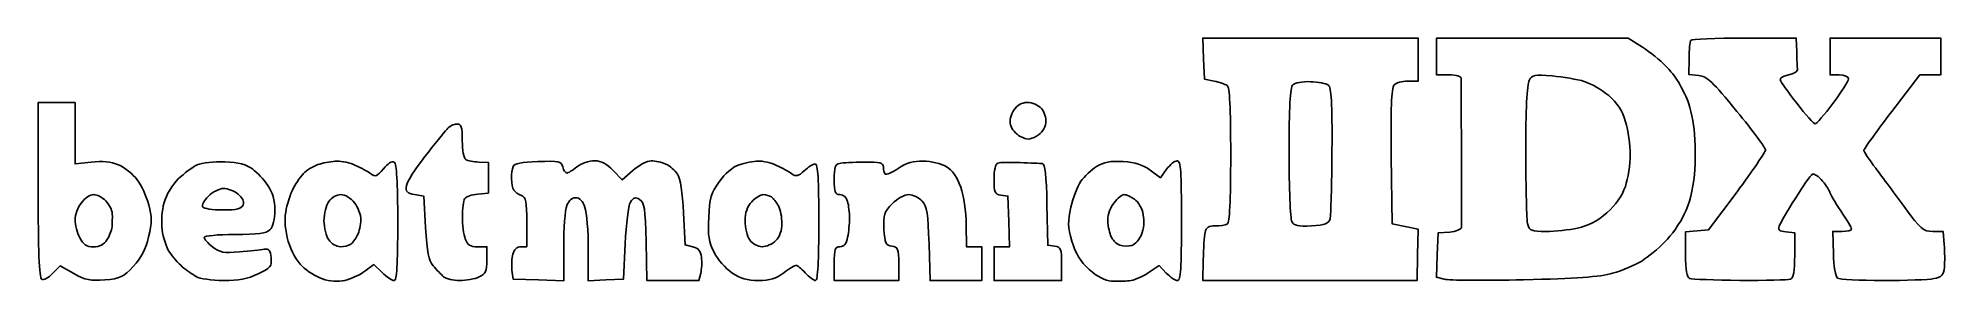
# Model space of a CAD drawing. Extents: x 2 to 167, y 3 to 24.
import ezdxf

# ---------------------------------------------------------------- set-up
doc = ezdxf.new("R2010")
doc.units = 0
doc.layers.get('0').update_dxf_attribs({"linetype": 'CONTINUOUS'})

msp = doc.modelspace()

# ---------------------------------------------------------------- linework, layer by layer
at = {"color": 7}
for points in [[(120.285404, 19.84375), (121.179167, 19.84375), (121.179167, 21.695833), (121.179167, 23.547917), (111.906579, 23.547917), (102.634256, 23.547917), (102.712308, 21.772033)], [(140.476817, 22.765015), (139.256823, 23.547917), (131.011612, 23.547917), (122.766667, 23.547917), (122.766667, 21.960417)], [(153.762604, 22.357292), (153.722917, 23.547917), (149.24061, 23.547917)], [(161.949606, 17.216173), (164.355727, 20.372917), (165.256898, 20.372917), (166.158333, 20.372917), (166.158333, 21.960417), (166.158333, 23.547917), (161.395833, 23.547917), (156.633333, 23.547917), (156.633333, 21.960417), (156.633333, 20.372917), (157.427083, 20.372917)], [(102.712308, 21.772033), (102.790625, 19.995885), (103.607394, 19.829727)], [(122.766667, 21.960417), (122.766667, 20.372917), (123.825, 20.372917)], [(144.50351, 21.77759), (144.492927, 20.404137), (145.326365, 20.322381)], [(6.950075, 12.859279), (5.55625, 12.695502), (5.55625, 15.343452), (5.55625, 17.991667), (3.96875, 17.991667), (2.38125, 17.991667), (2.38125, 10.466652)], [(102.678971, 4.431771), (102.651983, 2.645833), (111.869802, 2.645833), (121.087621, 2.645833), (121.133923, 4.857221), (121.17996, 7.068344), (120.055217, 7.30541), (118.930208, 7.542742), (118.858771, 13.328915)], [(40.219048, 10.098881), (41.142708, 10.186458), (41.142708, 11.509375), (41.142708, 12.832292), (40.321706, 12.85875)], [(53.587121, 12.143052), (52.651554, 11.321785), (51.884263, 12.143052)], [(99.52699, 12.237508), (98.997294, 11.510169), (98.119935, 12.158927)], [(34.792708, 10.057871), (35.586458, 9.918435), (35.73436, 7.218892)], [(85.261979, 10.006542), (85.857292, 9.921875), (85.934021, 7.739062), (86.011015, 5.55625), (85.338708, 5.55625), (84.666667, 5.55625), (84.666667, 4.101042), (84.666667, 2.645833), (87.577083, 2.645833), (90.4875, 2.645833), (90.4875, 4.082521)], [(148.625454, 10.300494), (146.17409, 7.011458), (145.185871, 6.929437), (144.197917, 6.847152), (144.197917, 4.907227)], [(58.7375, 5.556779), (58.076042, 5.710502), (57.937929, 8.477515)], [(89.892188, 5.603875), (89.296875, 5.688542), (89.223056, 9.194271)], [(44.45, 7.681119), (44.45, 5.55625), (43.92586, 5.55625)], [(79.072052, 5.793052), (79.166244, 2.645833), (81.387156, 2.645833), (83.608333, 2.645833), (83.608333, 4.101042), (83.608333, 5.55625), (82.946875, 5.55625), (82.285417, 5.55625), (82.274304, 7.474479)], [(123.891146, 6.828896), (122.898958, 6.746875), (122.821435, 4.836583), (122.743912, 2.926292), (123.424421, 2.755371)], [(153.590625, 4.832085), (153.590625, 6.746875), (152.842119, 6.8326)], [(157.67394, 6.879167), (156.862462, 6.879167), (156.920406, 4.960938)], [(166.46234, 5.754687), (166.369735, 6.879167), (165.472004, 6.879167)], [(41.010417, 4.408223), (41.010417, 5.55625), (40.210052, 5.55625)], [(43.172592, 3.537744), (43.259375, 2.778125), (45.442188, 2.701396), (47.625, 2.624402), (47.625, 5.528204)], [(49.741667, 5.371306), (49.741667, 2.619375), (51.263021, 2.69875), (52.784375, 2.778125), (52.916667, 5.820833)], [(54.710542, 5.99096), (54.784625, 2.645833), (57.020619, 2.645833), (59.256612, 2.645833), (59.414569, 3.275277)], [(3.626115, 3.241146), (4.286515, 3.90181), (5.466292, 3.242204)], [(30.494288, 3.447256), (31.269781, 4.020873), (31.987331, 3.333221)], [(70.908333, 4.101042), (70.908333, 2.645833), (73.686458, 2.645833), (76.464583, 2.645833), (76.464583, 4.082521)], [(97.931288, 3.306233), (98.893048, 3.935677), (99.498944, 3.290888)]]:
    msp.add_lwpolyline(points, dxfattribs=at)
for points in [[(144.636067, 23.349479), (144.568863, 23.240471), (144.509067, 22.532975), (144.50351, 21.77759)], [(149.24061, 23.547917), (146.775223, 23.547917), (144.703271, 23.458488), (144.636067, 23.349479)], [(142.451667, 21.194448), (142.036535, 21.627571), (141.1478, 22.334537), (140.476817, 22.765015)], [(153.82875, 20.838583), (153.814198, 21.019029), (153.7843, 21.702448), (153.762604, 22.357292)], [(103.607394, 19.829727), (104.056656, 19.738446), (104.562804, 19.578108), (104.731873, 19.473598)], [(111.897848, 19.789775), (111.231363, 19.810942), (110.546885, 19.688969), (110.376494, 19.518577)], [(113.449365, 19.492648), (113.262304, 19.634729), (112.564069, 19.768608), (111.897848, 19.789775)], [(119.089752, 19.479683), (119.25591, 19.679973), (119.794073, 19.84375), (120.285404, 19.84375)], [(123.825, 20.372917), (124.494396, 20.372917), (124.883863, 20.251473), (124.885185, 20.042187)], [(124.885185, 20.042187), (124.885979, 19.860154), (124.892065, 16.973021), (124.898679, 13.626042)], [(130.732477, 19.896667), (130.544358, 19.545035), (130.440906, 17.334442), (130.443287, 13.70965)], [(132.720027, 20.285869), (131.189942, 20.428744), (130.99706, 20.390908), (130.732477, 19.896667)], [(135.471958, 19.810942), (134.890404, 19.985037), (133.652154, 20.198821), (132.720027, 20.285869)], [(137.579894, 18.594652), (137.001779, 19.089423), (136.053248, 19.636846), (135.471958, 19.810942)], [(143.562652, 19.794537), (143.366596, 20.131087), (142.866533, 20.76106), (142.451667, 21.194448)], [(144.315392, 18.349119), (144.09764, 18.807377), (143.758708, 19.457723), (143.562652, 19.794537)], [(145.326365, 20.322381), (146.030685, 20.253325), (146.540273, 19.774958), (148.61831, 17.231783)], [(152.33994, 19.976042), (152.316656, 20.121562), (152.648179, 20.301215), (153.07654, 20.375563)], [(153.77451, 17.925521), (153.008806, 18.907654), (152.363223, 19.830521), (152.33994, 19.976042)], [(153.07654, 20.375563), (153.5049, 20.449646), (153.843302, 20.658137), (153.82875, 20.838583)], [(158.220833, 20.033192), (158.220833, 19.846396), (157.618906, 18.893896), (156.882835, 17.916525)], [(157.427083, 20.372917), (157.896983, 20.372917), (158.220833, 20.234275), (158.220833, 20.033192)], [(104.731873, 19.473598), (104.950683, 19.338396), (105.039583, 17.608285), (105.039583, 13.49375)], [(110.376494, 19.518577), (110.159535, 19.301619), (110.066667, 17.552988), (110.066667, 13.687954)], [(113.759985, 13.867871), (113.782475, 17.957535), (113.708656, 19.295798), (113.449365, 19.492648)], [(118.858771, 13.328915), (118.808765, 17.374394), (118.87835, 19.22489), (119.089752, 19.479683)], [(139.032985, 16.340137), (138.744325, 17.312481), (138.333692, 17.949333), (137.579894, 18.594652)], [(144.932929, 15.664127), (144.811221, 16.682773), (144.533408, 17.89086), (144.315392, 18.349119)], [(86.36344, 17.33206), (86.109175, 16.944181), (85.994875, 16.419512), (86.085627, 16.057827)], [(87.542158, 17.991667), (87.038392, 17.991667), (86.65501, 17.777354), (86.36344, 17.33206)], [(88.746542, 17.485783), (88.494658, 17.764125), (87.952792, 17.991667), (87.542158, 17.991667)], [(89.118281, 16.237479), (89.168817, 16.674042), (89.015623, 17.188392), (88.746542, 17.485783)], [(148.61831, 17.231783), (149.970596, 15.576815), (151.077083, 14.080331), (151.077083, 13.906235)], [(155.355925, 16.139583), (155.251944, 16.139583), (154.540215, 16.943388), (153.77451, 17.925521)], [(156.882835, 17.916525), (156.147029, 16.939154), (155.459906, 16.139583), (155.355925, 16.139583)], [(159.54375, 13.867077), (159.54375, 13.97291), (160.626425, 15.479977), (161.949606, 17.216173)], [(37.558927, 15.676562), (37.342233, 15.422033), (36.49345, 14.370315), (35.672183, 13.339762)], [(38.423321, 16.139583), (38.164558, 16.139583), (37.775621, 15.931092), (37.558927, 15.676562)], [(38.89375, 14.699985), (38.89375, 15.90331), (38.816492, 16.139583), (38.423321, 16.139583)], [(86.085627, 16.057827), (86.170558, 15.71969), (86.550235, 15.276777), (86.929383, 15.073842)], [(86.929383, 15.073842), (87.524167, 14.755548), (87.715725, 14.759252), (88.32559, 15.099771)], [(88.32559, 15.099771), (88.777763, 15.352448), (89.063248, 15.762287), (89.118281, 16.237479)], [(139.435417, 13.492956), (139.435417, 14.313694), (139.254442, 15.595071), (139.032985, 16.340137)], [(144.959652, 11.77634), (145.066544, 12.896056), (145.054638, 14.645746), (144.932929, 15.664127)], [(35.672183, 13.339762), (34.851181, 12.30921), (34.138923, 11.180498), (34.089181, 10.831777)], [(39.197227, 13.072798), (39.029217, 13.176779), (38.89375, 13.902531), (38.89375, 14.699985)], [(105.039583, 13.49375), (105.039583, 9.43319), (104.949096, 7.64831), (104.7369, 7.517077)], [(110.066667, 13.687954), (110.066667, 10.651596), (110.173823, 7.966869), (110.304792, 7.7216)], [(113.593563, 7.977981), (113.668704, 8.266112), (113.743846, 10.916444), (113.759985, 13.867871)], [(124.898679, 13.626042), (124.905294, 10.279062), (124.9045, 7.399073), (124.896827, 7.225771)], [(130.443287, 13.70965), (130.44514, 10.607675), (130.518694, 7.801769), (130.606271, 7.474479)], [(139.013935, 10.763515), (139.24571, 11.444023), (139.435417, 12.671954), (139.435417, 13.492956)], [(151.077083, 13.906235), (151.077083, 13.73214), (149.974035, 12.10945), (148.625454, 10.300494)], [(160.56266, 12.327467), (160.002273, 13.068565), (159.54375, 13.761508), (159.54375, 13.867077)], [(9.2964, 12.625123), (8.636265, 12.900819), (7.915804, 12.972785), (6.950075, 12.859279)], [(10.906125, 11.338983), (10.544704, 11.827404), (9.820275, 12.406048), (9.2964, 12.625123)], [(16.07529, 12.61401), (15.676033, 12.429331), (14.944196, 11.885348), (14.448896, 11.405129)], [(18.451777, 12.878858), (17.519121, 12.919075), (16.485394, 12.803981), (16.07529, 12.61401)], [(20.833027, 12.266348), (20.317619, 12.648406), (19.616737, 12.828587), (18.451777, 12.878858)], [(22.158854, 10.850562), (21.831565, 11.331575), (21.234929, 11.968692), (20.833027, 12.266348)], [(25.343379, 11.987742), (25.052602, 11.724481), (24.60334, 11.092656), (24.345106, 10.583333)], [(26.62846, 12.692592), (26.212535, 12.567973), (25.634421, 12.250737), (25.343379, 11.987742)], [(28.120446, 12.941829), (27.715633, 12.929394), (27.044121, 12.81721), (26.62846, 12.692592)], [(29.707946, 12.573), (29.239633, 12.788371), (28.525258, 12.954265), (28.120446, 12.941829)], [(31.025571, 11.845396), (30.76919, 12.03034), (30.176258, 12.357629), (29.707946, 12.573)], [(32.106129, 12.279577), (31.576963, 11.616531), (31.426679, 11.556206), (31.025571, 11.845396)], [(33.028996, 12.859279), (32.848285, 12.970933), (32.466227, 12.730956), (32.106129, 12.279577)], [(33.3375, 7.657306), (33.3375, 11.187377), (33.246219, 12.725135), (33.028996, 12.859279)], [(40.321706, 12.85875), (39.870327, 12.873302), (39.364179, 12.96961), (39.197227, 13.072798)], [(43.262815, 12.479867), (43.188202, 12.286192), (43.128935, 11.809942), (43.131052, 11.421533)], [(45.403558, 12.901612), (44.030106, 12.853987), (43.355683, 12.721167), (43.262815, 12.479867)], [(47.547477, 12.438592), (47.421535, 12.920662), (47.220452, 12.964319), (45.403558, 12.901612)], [(47.884821, 11.90625), (47.775813, 11.90625), (47.624206, 12.145698), (47.547477, 12.438592)], [(48.755565, 12.435417), (48.385413, 12.144375), (47.993565, 11.90625), (47.884821, 11.90625)], [(50.272685, 12.964583), (49.808077, 12.964583), (49.125452, 12.726458), (48.755565, 12.435417)], [(51.884263, 12.143052), (51.335781, 12.730162), (50.875935, 12.964583), (50.272685, 12.964583)], [(55.16245, 12.964583), (54.810554, 12.964583), (54.101471, 12.59496), (53.587121, 12.143052)], [(56.424248, 12.681215), (56.082142, 12.837054), (55.514346, 12.964583), (55.16245, 12.964583)], [(57.42305, 11.821319), (57.215617, 12.13829), (56.766354, 12.525375), (56.424248, 12.681215)], [(57.937929, 8.477515), (57.851146, 10.2108), (57.658794, 11.460162), (57.42305, 11.821319)], [(62.717098, 12.619037), (62.14401, 12.421129), (61.502925, 11.876881), (61.001804, 11.161977)], [(64.368363, 12.949767), (63.96355, 12.941565), (63.2206, 12.792604), (62.717098, 12.619037)], [(65.955863, 12.573), (65.48755, 12.788371), (64.773175, 12.957969), (64.368363, 12.949767)], [(67.258406, 11.854392), (67.010227, 12.034308), (66.424175, 12.357629), (65.955863, 12.573)], [(68.333937, 12.113419), (67.814825, 11.626056), (67.633321, 11.5824), (67.258406, 11.854392)], [(69.271621, 12.7), (69.099112, 12.7), (68.677102, 12.43621), (68.333937, 12.113419)], [(69.585417, 7.672917), (69.585417, 11.372321), (69.502602, 12.7), (69.271621, 12.7)], [(71.364475, 12.746831), (71.005965, 12.679627), (70.908333, 12.382235), (70.908333, 11.357769)], [(73.481142, 12.851342), (72.5678, 12.840758), (71.6153, 12.793927), (71.364475, 12.746831)], [(75.141667, 12.432506), (75.141667, 12.795515), (74.857769, 12.867217), (73.481142, 12.851342)], [(75.305973, 11.830315), (75.215485, 11.920538), (75.141667, 12.191471), (75.141667, 12.432506)], [(76.42569, 12.315296), (75.900227, 11.958108), (75.396196, 11.739827), (75.305973, 11.830315)], [(78.576488, 12.945269), (77.72056, 12.959027), (77.109902, 12.780169), (76.42569, 12.315296)], [(80.55319, 12.467431), (80.123506, 12.719579), (79.233977, 12.934685), (78.576488, 12.945269)], [(81.799112, 10.700808), (81.484787, 11.586369), (81.082356, 12.15734), (80.55319, 12.467431)], [(84.997396, 12.769056), (84.793931, 12.699471), (84.666667, 12.162631), (84.666667, 11.373379)], [(86.915625, 12.816946), (86.0425, 12.852665), (85.179429, 12.831233), (84.997396, 12.769056)], [(88.826181, 12.725665), (88.648381, 12.739952), (87.78875, 12.780962), (86.915625, 12.816946)], [(89.223056, 9.194271), (89.169875, 11.719983), (89.059015, 12.707144), (88.826181, 12.725665)], [(93.50084, 12.476162), (93.047873, 12.191471), (92.437215, 11.619442), (92.143527, 11.20484)], [(95.7834, 12.900554), (94.67506, 12.971462), (94.125785, 12.869333), (93.50084, 12.476162)], [(98.119935, 12.158927), (97.501075, 12.616392), (96.812894, 12.834937), (95.7834, 12.900554)], [(100.431335, 12.964583), (100.225225, 12.964583), (99.818296, 12.637294), (99.52699, 12.237508)], [(100.80625, 7.805208), (100.80625, 12.079817), (100.741956, 12.964583), (100.431335, 12.964583)], [(144.088908, 8.358187), (144.52891, 9.257506), (144.833181, 10.451835), (144.959652, 11.77634)], [(153.627931, 9.703329), (154.293888, 10.771717), (154.957992, 11.719719), (155.103777, 11.809942)], [(155.103777, 11.809942), (155.249827, 11.8999), (155.649348, 11.631083), (155.991719, 11.212248)], [(163.078054, 8.929688), (162.254935, 10.057606), (161.123048, 11.586633), (160.56266, 12.327467)], [(2.38125, 10.466652), (2.38125, 5.262827), (2.471473, 2.886075), (2.67335, 2.761192)], [(7.163065, 10.054167), (6.882342, 10.054167), (6.406092, 9.740371), (6.104731, 9.35699)], [(8.202083, 9.525), (7.911042, 9.816042), (7.443523, 10.054167), (7.163065, 10.054167)], [(11.905721, 9.17919), (11.717338, 9.878748), (11.267546, 10.850562), (10.906125, 11.338983)], [(14.448896, 11.405129), (13.925285, 10.897658), (13.4112, 10.043054), (13.220965, 9.36334)], [(17.039431, 9.919758), (16.674306, 9.554633), (16.448617, 9.137915), (16.537781, 8.993717)], [(18.347267, 10.583333), (17.99299, 10.583333), (17.404292, 10.284619), (17.039431, 9.919758)], [(19.593983, 10.095442), (19.26246, 10.363729), (18.701544, 10.583333), (18.347267, 10.583333)], [(20.028429, 9.1694), (20.136115, 9.449594), (19.979481, 9.783233), (19.593983, 10.095442)], [(22.754167, 8.711142), (22.754167, 9.587177), (22.57134, 10.244667), (22.158854, 10.850562)], [(24.345106, 10.583333), (24.087138, 10.07401), (23.792392, 9.155642), (23.690262, 8.542602)], [(28.438475, 10.054167), (28.090283, 10.054167), (27.628056, 9.792494), (27.399456, 9.465998)], [(29.614019, 9.35699), (29.297313, 9.75995), (28.800954, 10.054167), (28.438475, 10.054167)], [(34.089181, 10.831777), (34.014569, 10.306315), (34.135219, 10.173494), (34.792708, 10.057871)], [(39.098537, 9.702006), (39.206752, 9.871869), (39.711048, 10.050462), (40.219048, 10.098881)], [(43.131052, 11.421533), (43.133433, 11.03339), (43.222598, 10.587831), (43.32949, 10.431727)], [(43.32949, 10.431727), (43.436381, 10.275623), (43.732185, 10.0711), (43.986979, 9.976908)], [(43.986979, 9.976908), (44.375387, 9.833769), (44.45, 9.463617), (44.45, 7.681119)], [(53.365665, 9.392708), (53.620988, 9.819746), (53.774181, 9.865254), (54.159415, 9.628981)], [(61.001804, 11.161977), (60.325794, 10.198365), (60.186094, 9.721321), (60.104073, 8.095192)], [(64.802808, 10.050198), (64.573679, 10.052315), (64.127063, 9.778471), (63.810621, 9.441921)], [(65.510833, 9.85176), (65.35076, 9.958652), (65.032202, 10.047817), (64.802808, 10.050198)], [(66.106146, 9.079442), (65.938929, 9.397206), (65.670906, 9.744869), (65.510833, 9.85176)], [(70.908333, 11.357769), (70.908333, 10.257367), (70.986121, 10.054167), (71.406544, 10.054167)], [(71.406544, 10.054167), (71.699702, 10.054167), (71.970635, 9.808898), (72.064563, 9.458854)], [(75.901021, 9.266767), (76.341023, 9.706769), (76.97126, 10.054167), (77.329242, 10.054167)], [(77.329242, 10.054167), (77.681667, 10.054167), (78.19681, 9.803606), (78.474094, 9.497219)], [(82.274304, 7.474479), (82.267954, 8.602927), (82.072163, 9.9314), (81.799112, 10.700808)], [(84.666667, 11.373379), (84.666667, 10.244931), (84.738104, 10.08089), (85.261979, 10.006542)], [(92.143527, 11.20484), (91.84984, 10.790237), (91.461696, 9.786938), (91.28125, 8.974931)], [(95.871771, 10.054167), (95.696352, 10.054167), (95.306092, 9.740371), (95.004731, 9.35699)], [(96.768179, 9.649619), (96.450415, 9.872133), (96.04719, 10.054167), (95.871771, 10.054167)], [(137.410031, 8.485981), (138.195844, 9.177602), (138.733742, 9.941454), (139.013935, 10.763515)], [(155.991719, 11.212248), (156.33409, 10.793677), (156.618517, 10.357115), (156.623808, 10.242285)], [(156.623808, 10.242285), (156.6291, 10.127192), (157.050052, 9.414404), (157.559375, 8.658225)], [(6.104731, 9.35699), (5.803106, 8.973608), (5.55625, 8.312944), (5.55625, 7.888552)], [(8.761677, 8.400521), (8.745008, 8.72781), (8.493125, 9.233958), (8.202083, 9.525)], [(8.740246, 7.276042), (8.768821, 7.567083), (8.778346, 8.073231), (8.761677, 8.400521)], [(11.888787, 6.401065), (12.18565, 7.645665), (12.18856, 8.128), (11.905721, 9.17919)], [(13.220965, 9.36334), (13.035756, 8.702146), (12.964583, 7.678208), (13.056658, 7.005637)], [(16.537781, 8.993717), (16.626946, 8.849254), (17.411171, 8.73125), (18.280062, 8.73125)], [(18.280062, 8.73125), (19.506671, 8.73125), (19.89799, 8.829146), (20.028429, 9.1694)], [(22.338506, 7.030244), (22.600444, 7.292446), (22.754167, 7.913952), (22.754167, 8.711142)], [(23.690262, 8.542602), (23.56829, 7.809177), (23.64449, 6.9469), (23.913571, 6.021652)], [(27.399456, 9.465998), (27.172973, 9.142677), (26.9875, 8.395229), (26.9875, 7.805208)], [(30.1625, 7.884319), (30.1625, 8.310827), (29.915644, 8.973608), (29.614019, 9.35699)], [(38.897719, 8.153135), (38.9001, 8.834967), (38.990323, 9.531879), (39.098537, 9.702006)], [(47.625, 5.528204), (47.625, 7.125494), (47.741152, 8.7376), (47.882969, 9.110927)], [(47.882969, 9.110927), (48.036692, 9.51521), (48.347048, 9.789583), (48.65079, 9.789583)], [(48.65079, 9.789583), (48.984958, 9.789583), (49.260919, 9.502246), (49.451154, 8.95641)], [(49.451154, 8.95641), (49.610962, 8.498152), (49.741667, 6.884723), (49.741667, 5.371306)], [(52.916667, 5.820833), (52.989427, 7.494323), (53.191304, 9.101667), (53.365665, 9.392708)], [(54.159415, 9.628981), (54.571635, 9.375775), (54.646513, 8.881004), (54.710542, 5.99096)], [(63.810621, 9.441921), (63.419831, 9.025731), (63.235417, 8.49339), (63.235417, 7.780867)], [(66.410417, 7.558087), (66.410417, 8.076935), (66.273627, 8.761412), (66.106146, 9.079442)], [(72.064563, 9.458854), (72.15214, 9.131565), (72.225694, 8.491537), (72.227546, 8.036719)], [(75.19379, 7.083954), (75.122087, 8.332258), (75.1967, 8.562181), (75.901021, 9.266767)], [(78.474094, 9.497219), (78.896898, 9.030229), (78.993206, 8.432535), (79.072052, 5.793052)], [(91.28125, 8.974931), (91.00185, 7.719483), (91.016402, 7.28001), (91.37941, 6.031177)], [(95.004731, 9.35699), (94.703106, 8.973608), (94.45625, 8.326437), (94.45625, 7.918979)], [(97.518538, 8.322469), (97.423552, 8.82994), (97.085679, 9.427104), (96.768179, 9.649619)], [(97.368519, 6.619081), (97.555844, 7.07099), (97.618815, 7.78801), (97.518538, 8.322469)], [(134.908131, 7.162271), (135.81036, 7.355681), (136.601729, 7.774252), (137.410031, 8.485981)], [(142.416213, 5.969794), (142.964165, 6.523037), (143.716904, 7.597775), (144.088908, 8.358187)], [(152.255538, 7.339542), (152.344173, 7.571052), (152.961975, 8.634677), (153.627931, 9.703329)], [(157.559375, 8.658225), (158.068698, 7.901781), (158.485417, 7.192169), (158.485417, 7.081044)], [(165.472004, 6.879167), (164.657881, 6.879167), (164.435896, 7.069138), (163.078054, 8.929688)], [(5.55625, 7.888552), (5.55625, 7.464425), (5.738019, 6.76619), (5.960004, 6.336771)], [(8.306594, 6.151562), (8.516408, 6.478852), (8.711406, 6.985), (8.740246, 7.276042)], [(13.056658, 7.005637), (13.146352, 6.351852), (13.429456, 5.490369), (13.686102, 5.091113)], [(16.66875, 6.369315), (16.66875, 6.504252), (17.850908, 6.614583), (19.295798, 6.614583)], [(19.295798, 6.614583), (21.330973, 6.614583), (22.016244, 6.708246), (22.338506, 7.030244)], [(26.9875, 7.805208), (26.9875, 7.215187), (27.172973, 6.46774), (27.399456, 6.144419)], [(29.858229, 6.530975), (30.02571, 6.849004), (30.1625, 7.45781), (30.1625, 7.884319)], [(33.021323, 2.645833), (33.255479, 2.645833), (33.3375, 3.94679), (33.3375, 7.657306)], [(35.73436, 7.218892), (35.850777, 5.0927), (35.989948, 4.390496), (36.389469, 3.913187)], [(39.151719, 6.234906), (39.009902, 6.608233), (38.895602, 7.471304), (38.897719, 8.153135)], [(60.104073, 8.095192), (60.024963, 6.529652), (60.110952, 5.965296), (60.563654, 5.078148)], [(63.235417, 7.780867), (63.235417, 7.204075), (63.42089, 6.46774), (63.647373, 6.144419)], [(65.88125, 6.085417), (66.212508, 6.416675), (66.410417, 6.967273), (66.410417, 7.558087)], [(69.308133, 2.645833), (69.491754, 2.645833), (69.585417, 4.345252), (69.585417, 7.672917)], [(72.227546, 8.036719), (72.229663, 7.5819), (72.156902, 6.837892), (72.065885, 6.383073)], [(75.869271, 5.603875), (75.350158, 5.677694), (75.26364, 5.8674), (75.19379, 7.083954)], [(94.45625, 7.918979), (94.45625, 7.511521), (94.568433, 6.882871), (94.705752, 6.522244)], [(96.544342, 5.679546), (96.819773, 5.766858), (97.190719, 6.189663), (97.368519, 6.619081)], [(100.455412, 2.645833), (100.734813, 2.645833), (100.80625, 3.697023), (100.80625, 7.805208)], [(102.838515, 6.794765), (102.765754, 6.477265), (102.694052, 5.414169), (102.678971, 4.431771)], [(103.702644, 7.350654), (103.15866, 7.366265), (102.937204, 7.223654), (102.838515, 6.794765)], [(104.7369, 7.517077), (104.570477, 7.414154), (104.105075, 7.339277), (103.702644, 7.350654)], [(110.304792, 7.7216), (110.493704, 7.368117), (110.843483, 7.294562), (111.999713, 7.365206)], [(111.999713, 7.365206), (113.186898, 7.437967), (113.481908, 7.551473), (113.593563, 7.977981)], [(124.896827, 7.225771), (124.889419, 7.052733), (124.436981, 6.87414), (123.891146, 6.828896)], [(130.606271, 7.474479), (130.7465, 6.951398), (130.937265, 6.879167), (132.177102, 6.879167)], [(132.177102, 6.879167), (132.95339, 6.879167), (134.182379, 7.006431), (134.908131, 7.162271)], [(152.842119, 6.8326), (152.283054, 6.896629), (152.134623, 7.024952), (152.255538, 7.339542)], [(158.485417, 7.081044), (158.485417, 6.970183), (158.120292, 6.879167), (157.67394, 6.879167)], [(5.960004, 6.336771), (6.268508, 5.739871), (6.547379, 5.55625), (7.144544, 5.55625)], [(7.144544, 5.55625), (7.664715, 5.55625), (8.052594, 5.754952), (8.306594, 6.151562)], [(10.56984, 3.861858), (11.241881, 4.584965), (11.637433, 5.3467), (11.888787, 6.401065)], [(13.686102, 5.091113), (13.942748, 4.692121), (14.440958, 4.1275), (14.793383, 3.836458)], [(17.396354, 5.5499), (16.99604, 5.865548), (16.66875, 6.234112), (16.66875, 6.369315)], [(19.711458, 5.113602), (18.356527, 4.996127), (18.017331, 5.059892), (17.396354, 5.5499)], [(21.828125, 5.337704), (21.537083, 5.290079), (20.584583, 5.189273), (19.711458, 5.113602)], [(22.43746, 4.599781), (22.373696, 5.256742), (22.249871, 5.406496), (21.828125, 5.337704)], [(23.913571, 6.021652), (24.152754, 5.199063), (24.643292, 4.307946), (25.095994, 3.874294)], [(27.399456, 6.144419), (27.62594, 5.820833), (28.072292, 5.558102), (28.391644, 5.560219)], [(28.391644, 5.560219), (28.710731, 5.5626), (29.102844, 5.651765), (29.262917, 5.758656)], [(29.262917, 5.758656), (29.42299, 5.865548), (29.691013, 6.21321), (29.858229, 6.530975)], [(40.210052, 5.55625), (39.594631, 5.55625), (39.350156, 5.712883), (39.151719, 6.234906)], [(43.243765, 4.926806), (43.156981, 4.580467), (43.124702, 3.955521), (43.172592, 3.537744)], [(43.92586, 5.55625), (43.594602, 5.55625), (43.343513, 5.32474), (43.243765, 4.926806)], [(59.485742, 4.654021), (59.422506, 5.200385), (59.219835, 5.444596), (58.7375, 5.556779)], [(60.563654, 5.078148), (60.869777, 4.477808), (61.564308, 3.685117), (62.106969, 3.316288)], [(63.647373, 6.144419), (63.881794, 5.809456), (64.337406, 5.55625), (64.705706, 5.55625)], [(64.705706, 5.55625), (65.061306, 5.55625), (65.590208, 5.794375), (65.88125, 6.085417)], [(71.404427, 5.55625), (70.979506, 5.55625), (70.908333, 5.347494), (70.908333, 4.101042)], [(72.065885, 6.383073), (71.951321, 5.809721), (71.748385, 5.55625), (71.404427, 5.55625)], [(76.464583, 4.082521), (76.464583, 5.371306), (76.4032, 5.528204), (75.869271, 5.603875)], [(90.4875, 4.082521), (90.4875, 5.371306), (90.426117, 5.528204), (89.892188, 5.603875)], [(91.37941, 6.031177), (91.691883, 4.95644), (92.090346, 4.306623), (92.867427, 3.604683)], [(94.705752, 6.522244), (94.842806, 6.161352), (95.199994, 5.78829), (95.499502, 5.693304)], [(95.499502, 5.693304), (95.798746, 5.598319), (96.269175, 5.592233), (96.544342, 5.679546)], [(140.427604, 4.330435), (140.973175, 4.678892), (141.86826, 5.416285), (142.416213, 5.969794)], [(156.920406, 4.960938), (156.952421, 3.906044), (157.109319, 2.955131), (157.268863, 2.84824)], [(166.47451, 3.800475), (166.51896, 4.256881), (166.513404, 5.136092), (166.46234, 5.754687)], [(8.128265, 2.705894), (9.438481, 2.814373), (9.721321, 2.948252), (10.56984, 3.861858)], [(14.793383, 3.836458), (15.145808, 3.545417), (15.682119, 3.162565), (15.985331, 2.985823)], [(21.315892, 3.210719), (22.404652, 3.722423), (22.510221, 3.853392), (22.43746, 4.599781)], [(25.095994, 3.874294), (25.521444, 3.466571), (26.314929, 2.980002), (26.859706, 2.792677)], [(28.784021, 2.663031), (29.298106, 2.779183), (30.067515, 3.131873), (30.494288, 3.447256)], [(31.987331, 3.333221), (32.38209, 2.955131), (32.847227, 2.645833), (33.021323, 2.645833)], [(36.389469, 3.913187), (36.668604, 3.580077), (37.0713, 3.158331), (37.28429, 2.976562)], [(40.336523, 2.953015), (40.908023, 3.213365), (41.010417, 3.434556), (41.010417, 4.408223)], [(59.414569, 3.275277), (59.501352, 3.621617), (59.533631, 4.2418), (59.485742, 4.654021)], [(62.106969, 3.316288), (62.832721, 2.823104), (63.438088, 2.645833), (64.396408, 2.645833)], [(64.396408, 2.645833), (65.378277, 2.645833), (65.912471, 2.808817), (66.566256, 3.307292)], [(66.566256, 3.307292), (67.0433, 3.671094), (67.516904, 3.96875), (67.619298, 3.96875)], [(67.619298, 3.96875), (67.721427, 3.96875), (68.080731, 3.671094), (68.418075, 3.307292)], [(68.418075, 3.307292), (68.755154, 2.94349), (69.155733, 2.645833), (69.308133, 2.645833)], [(92.867427, 3.604683), (93.581538, 2.959365), (94.209658, 2.63234), (94.787773, 2.604558)], [(96.308333, 2.620169), (96.672135, 2.65139), (97.402385, 2.960158), (97.931288, 3.306233)], [(99.498944, 3.290888), (99.832054, 2.936081), (100.262531, 2.645833), (100.455412, 2.645833)], [(137.914062, 3.271044), (138.750675, 3.505465), (139.881769, 3.982244), (140.427604, 4.330435)], [(144.197917, 4.907227), (144.197917, 3.521075), (144.300046, 2.927879), (144.555633, 2.829719)], [(153.217033, 2.773362), (153.491142, 2.878931), (153.590625, 3.427677), (153.590625, 4.832085)], [(165.581542, 2.808287), (166.255965, 2.943225), (166.407571, 3.111765), (166.47451, 3.800475)], [(2.67335, 2.761192), (2.833952, 2.661708), (3.262577, 2.877873), (3.626115, 3.241146)], [(5.466292, 3.242204), (6.446308, 2.694517), (6.897158, 2.603765), (8.128265, 2.705894)], [(15.985331, 2.985823), (16.288544, 2.809081), (17.341321, 2.660385), (18.325306, 2.655094)], [(18.325306, 2.655094), (19.615415, 2.648479), (20.449117, 2.80326), (21.315892, 3.210719)], [(26.859706, 2.792677), (27.498675, 2.573073), (28.181035, 2.527035), (28.784021, 2.663031)], [(37.28429, 2.976562), (37.497544, 2.794529), (38.119844, 2.645833), (38.667267, 2.645833)], [(38.667267, 2.645833), (39.21469, 2.645833), (39.965842, 2.783946), (40.336523, 2.953015)], [(94.787773, 2.604558), (95.260319, 2.582069), (95.944531, 2.588948), (96.308333, 2.620169)], [(123.424421, 2.755371), (123.798806, 2.661444), (126.869825, 2.643187), (130.248819, 2.714625)], [(130.248819, 2.714625), (134.760494, 2.810404), (136.796992, 2.958042), (137.914062, 3.271044)], [(144.555633, 2.829719), (144.752483, 2.754312), (146.6977, 2.678377), (148.87866, 2.661179)], [(148.87866, 2.661179), (151.059356, 2.643717), (153.011717, 2.694252), (153.217033, 2.773362)], [(157.268863, 2.84824), (157.428671, 2.741348), (159.181535, 2.652183), (161.164323, 2.649802)], [(161.164323, 2.649802), (163.14711, 2.647685), (165.134925, 2.718858), (165.581542, 2.808287)]]:
    msp.add_open_spline(points, degree=3, dxfattribs=at)

doc.saveas('drawing.dxf')
